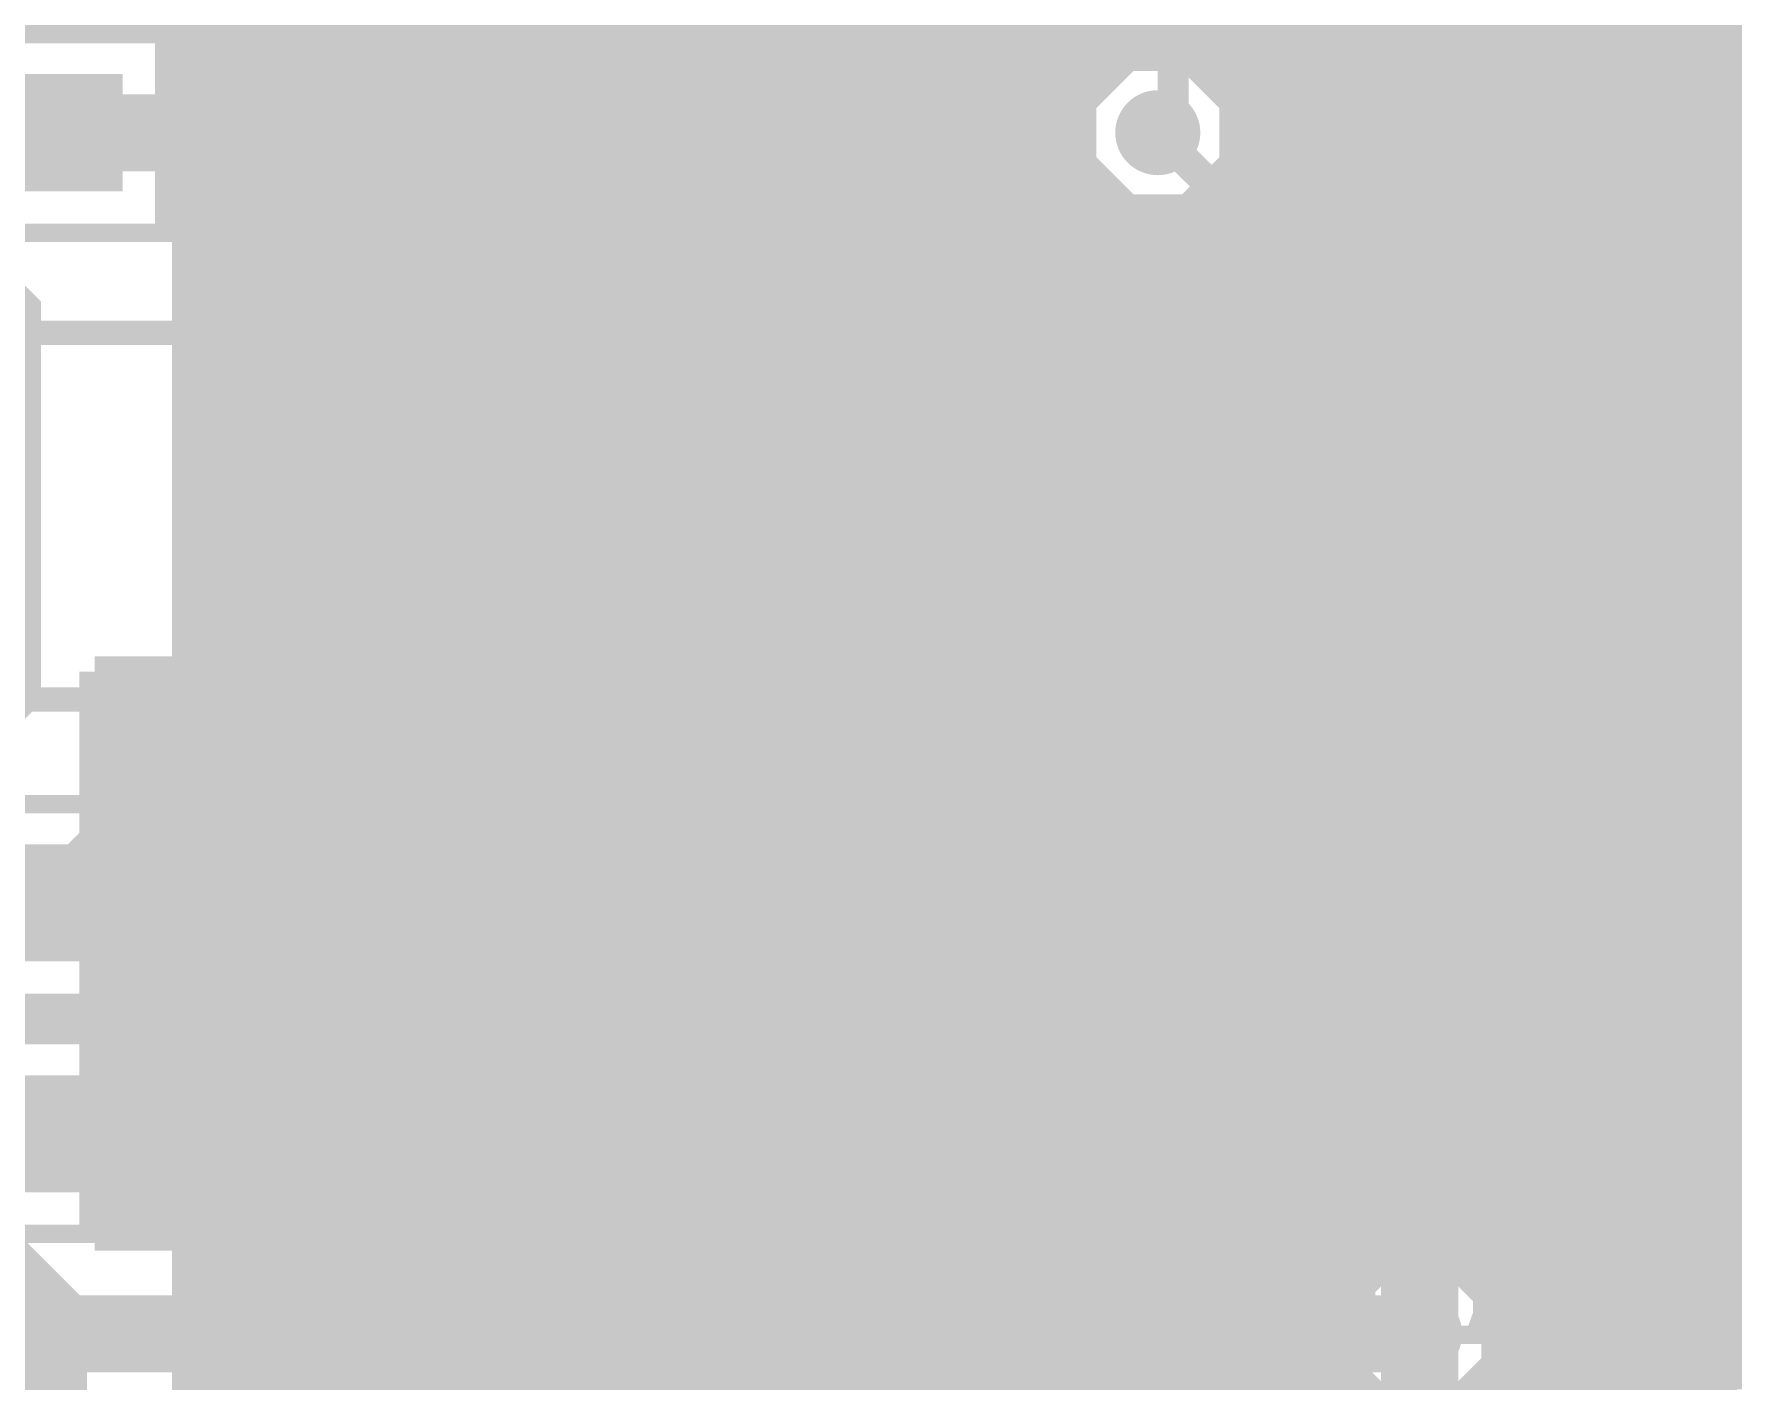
# Model space of a CAD drawing. Extents: x -5 to 208, y -5 to 206.
# Drawn here: x 66.43 to 80.43, y 161.16 to 172.26 of the extents above; entities that cross this region are included whole.
import ezdxf

# ---------------------------------------------------------------- set-up
doc = ezdxf.new("R2010")
doc.units = 0
doc.header["$MEASUREMENT"] = 0
doc.layers.get('0').update_dxf_attribs({"linetype": 'CONTINUOUS'})
for name, color, linetype in [('22-301-0_BOT', 7, 'CONTINUOUS'), ('22-301-0_DRD', 7, 'CONTINUOUS'), ('22-301-0_IN1', 1, 'CONTINUOUS'), ('22-301-0_IN2', 4, 'CONTINUOUS'), ('22-301-0_SMT', 5, 'CONTINUOUS'), ('22-301-0_SPT', 10, 'CONTINUOUS'), ('22-301-0_SST', 14, 'CONTINUOUS'), ('22-301-0_TOP', 9, 'CONTINUOUS'), ('THRUHOLE_TAP', 13, 'CONTINUOUS')]:
    doc.layers.add(name, color=color, linetype=linetype)

# ---------------------------------------------------------------- blocks, each defined once
blk = doc.blocks.new('ROUND_66')
at = {"const_width": 0.35052}
blk.add_lwpolyline([(-0.17526, 0, 1), (0.17526, 0, 1)], format="xyb", close=True, dxfattribs=at)
blk = doc.blocks.new('ROUND_68')
at = {"const_width": 0.35052}
blk.add_lwpolyline([(-0.17526, 0, 1), (0.17526, 0, 1)], format="xyb", close=True, dxfattribs=at)
blk = doc.blocks.new('RECTANGLE_5')
blk.add_solid([(0.4064, 0.4826), (0.4064, -0.4826), (-0.4064, 0.4826), (-0.4064, -0.4826)])
blk = doc.blocks.new('RECTANGLE_21')
blk.add_solid([(0.51308, 0.63627), (0.51308, -0.63627), (-0.51308, 0.63627), (-0.51308, -0.63627)])
blk = doc.blocks.new('RECTANGLE_50')
blk.add_solid([(0.65024, 0.44958), (0.65024, -0.44958), (-0.65024, 0.44958), (-0.65024, -0.44958)])
blk = doc.blocks.new('ROUND_73')
at = {"const_width": 0.10033}
blk.add_lwpolyline([(-0.050164, 0, 1), (0.050164, 0, 1)], format="xyb", close=True, dxfattribs=at)

msp = doc.modelspace()

# ---------------------------------------------------------------- linework, layer by layer
at = {"layer": '22-301-0_BOT'}
for points, const_width in [([(75.44816, 172.085), (67.818, 172.085)], 0.254), ([(67.818, 172.0723), (67.818, 169.418)], 0.254), ([(75.41768, 172.0723), (67.818, 172.0723)], 0.254), ([(68.0466, 172.0723), (68.0466, 166.37)], 0.254), ([(68.2752, 172.0723), (68.2752, 166.37)], 0.254), ([(68.5038, 172.0723), (68.5038, 166.37)], 0.254), ([(68.7324, 172.0723), (68.7324, 166.37)], 0.254), ([(68.961, 172.0723), (68.961, 166.37)], 0.254), ([(69.1896, 172.0723), (69.1896, 166.37)], 0.254), ([(69.4182, 172.0723), (69.4182, 166.37)], 0.254), ([(69.6468, 172.0723), (69.6468, 166.37)], 0.254), ([(69.8754, 172.0723), (69.8754, 166.37)], 0.254), ([(70.104, 172.0723), (70.104, 166.37)], 0.254), ([(70.3326, 172.0723), (70.3326, 166.37)], 0.254), ([(70.5612, 172.0723), (70.5612, 166.37)], 0.254), ([(70.7898, 172.0723), (70.7898, 166.37)], 0.254), ([(71.0184, 172.0723), (71.0184, 166.37)], 0.254), ([(71.247, 172.0723), (71.247, 166.37)], 0.254), ([(71.4756, 172.0723), (71.4756, 166.37)], 0.254), ([(71.7042, 172.0723), (71.7042, 166.37)], 0.254), ([(71.9328, 172.0723), (71.9328, 166.37)], 0.254), ([(72.1614, 172.0723), (72.1614, 166.37)], 0.254), ([(72.39, 172.0723), (72.39, 166.37)], 0.254), ([(72.6186, 172.0723), (72.6186, 166.37)], 0.254), ([(72.8472, 172.0723), (72.8472, 166.37)], 0.254), ([(73.0758, 172.0723), (73.0758, 166.37)], 0.254), ([(73.3044, 172.0723), (73.3044, 166.37)], 0.254), ([(73.533, 172.0723), (73.533, 166.37)], 0.254), ([(73.7616, 172.0723), (73.7616, 166.37)], 0.254), ([(73.9902, 172.0723), (73.9902, 166.37)], 0.254), ([(74.2188, 172.0723), (74.2188, 166.37)], 0.254), ([(74.4474, 172.0723), (74.4474, 166.37)], 0.254), ([(74.676, 172.0723), (74.676, 166.37)], 0.254), ([(74.9046, 172.0723), (74.9046, 166.37)], 0.254), ([(75.1332, 172.0723), (75.1332, 171.83608)], 0.254), ([(75.3618, 172.0723), (75.3618, 172.04436)], 0.254), ([(95.38716, 172.085), (75.9333, 172.085)], 0.254), ([(95.42272, 172.0723), (75.96632, 172.0723)], 0.254), ([(76.0476, 172.0723), (76.0476, 172.02912)], 0.254), ([(76.2762, 172.0723), (76.2762, 171.79798)], 0.254), ([(76.5048, 172.0723), (76.5048, 166.37)], 0.254), ([(76.7334, 172.0723), (76.7334, 166.37)], 0.254), ([(76.962, 172.0723), (76.962, 166.37)], 0.254), ([(77.1906, 172.0723), (77.1906, 166.37)], 0.254), ([(77.4192, 172.0723), (77.4192, 166.37)], 0.254), ([(77.6478, 172.0723), (77.6478, 166.37)], 0.254), ([(77.8764, 172.0723), (77.8764, 166.37)], 0.254), ([(78.105, 172.0723), (78.105, 166.37)], 0.254), ([(78.3336, 172.0723), (78.3336, 166.37)], 0.254), ([(78.5622, 172.0723), (78.5622, 166.37)], 0.254), ([(78.7908, 172.0723), (78.7908, 166.37)], 0.254), ([(79.0194, 172.0723), (79.0194, 166.37)], 0.254), ([(79.248, 172.0723), (79.248, 166.37)], 0.254), ([(79.4766, 172.0723), (79.4766, 166.37)], 0.254), ([(79.7052, 172.0723), (79.7052, 166.37)], 0.254), ([(79.9338, 172.0723), (79.9338, 166.37)], 0.254), ([(80.1624, 172.0723), (80.1624, 166.37)], 0.254), ([(80.391, 172.0723), (80.391, 166.37)], 0.254), ([(75.1459, 171.8564), (67.818, 171.8564)], 0.254), ([(95.64624, 171.8564), (76.23556, 171.8564)], 0.254), ([(75.03414, 171.6278), (67.818, 171.6278)], 0.254), ([(95.58782, 171.6278), (76.34732, 171.6278)], 0.254), ([(75.01382, 171.3992), (67.818, 171.3992)], 0.254), ([(95.60814, 171.3992), (76.37018, 171.3992)], 0.254), ([(75.07224, 171.1706), (67.818, 171.1706)], 0.254), ([(75.1332, 171.06138), (75.1332, 166.37)], 0.254), ([(76.2762, 171.10202), (76.2762, 166.37)], 0.254), ([(91.34094, 171.1706), (76.31176, 171.1706)], 0.254), ([(75.23988, 170.942), (67.818, 170.942)], 0.254), ([(91.19108, 170.942), (76.14412, 170.942)], 0.254), ([(75.3618, 170.85564), (75.3618, 166.37)], 0.254), ([(75.5904, 170.7769), (75.5904, 166.37)], 0.254), ([(75.819, 170.78198), (75.819, 166.37)], 0.254), ([(76.0476, 170.87088), (76.0476, 166.37)], 0.254), ([(91.14028, 170.7134), (67.818, 170.7134)], 0.254), ([(90.97264, 170.4848), (67.818, 170.4848)], 0.254), ([(90.86088, 170.2562), (67.818, 170.2562)], 0.254), ([(90.8558, 170.0276), (67.818, 170.0276)], 0.254), ([(90.8558, 169.799), (67.818, 169.799)], 0.254), ([(90.8558, 169.5704), (67.818, 169.5704)], 0.254), ([(67.818, 169.418), (67.818, 166.37)], 0.254), ([(90.8558, 169.3418), (67.818, 169.3418)], 0.254), ([(90.8558, 169.1132), (67.818, 169.1132)], 0.254), ([(90.8558, 168.8846), (67.818, 168.8846)], 0.254), ([(90.8558, 168.656), (67.818, 168.656)], 0.254), ([(90.8558, 168.4274), (67.818, 168.4274)], 0.254), ([(90.8558, 168.1988), (67.818, 168.1988)], 0.254), ([(90.8558, 167.9702), (67.818, 167.9702)], 0.254), ([(90.8558, 167.7416), (67.818, 167.7416)], 0.254), ([(90.8558, 167.513), (67.818, 167.513)], 0.254), ([(90.8558, 167.2844), (67.818, 167.2844)], 0.254), ([(66.929, 167.005), (66.929, 162.3695)], 0.254), ([(90.678, 167.005), (66.929, 167.005)], 0.254), ([(67.0814, 167.005), (67.0814, 162.3695)], 0.254), ([(67.31, 167.005), (67.31, 162.3695)], 0.254), ([(67.5386, 167.005), (67.5386, 162.3695)], 0.254), ([(67.7672, 167.005), (67.7672, 162.3695)], 0.254), ([(90.8558, 167.0558), (67.818, 167.0558)], 0.254), ([(67.9958, 167.005), (67.9958, 162.3695)], 0.254), ([(68.2244, 167.005), (68.2244, 162.3695)], 0.254), ([(68.453, 167.005), (68.453, 162.3695)], 0.254), ([(68.6816, 167.005), (68.6816, 162.3695)], 0.254), ([(68.9102, 167.005), (68.9102, 162.3695)], 0.254), ([(69.1388, 167.005), (69.1388, 162.3695)], 0.254), ([(69.3674, 167.005), (69.3674, 162.3695)], 0.254), ([(69.596, 167.005), (69.596, 162.3695)], 0.254), ([(69.8246, 167.005), (69.8246, 162.3695)], 0.254), ([(70.0532, 167.005), (70.0532, 162.3695)], 0.254), ([(70.2818, 167.005), (70.2818, 162.3695)], 0.254), ([(70.5104, 167.005), (70.5104, 162.3695)], 0.254), ([(70.739, 167.005), (70.739, 162.3695)], 0.254), ([(70.9676, 167.005), (70.9676, 162.3695)], 0.254), ([(71.1962, 167.005), (71.1962, 162.3695)], 0.254), ([(71.4248, 167.005), (71.4248, 162.3695)], 0.254), ([(71.6534, 167.005), (71.6534, 162.3695)], 0.254), ([(71.882, 167.005), (71.882, 162.3695)], 0.254), ([(72.1106, 167.005), (72.1106, 162.3695)], 0.254), ([(72.3392, 167.005), (72.3392, 162.3695)], 0.254), ([(72.5678, 167.005), (72.5678, 162.3695)], 0.254), ([(72.7964, 167.005), (72.7964, 162.3695)], 0.254), ([(73.025, 167.005), (73.025, 162.3695)], 0.254), ([(73.2536, 167.005), (73.2536, 162.3695)], 0.254), ([(73.4822, 167.005), (73.4822, 162.3695)], 0.254), ([(73.7108, 167.005), (73.7108, 162.3695)], 0.254), ([(73.9394, 167.005), (73.9394, 162.3695)], 0.254), ([(74.168, 167.005), (74.168, 162.3695)], 0.254), ([(74.3966, 167.005), (74.3966, 162.3695)], 0.254), ([(74.6252, 167.005), (74.6252, 162.3695)], 0.254), ([(74.8538, 167.005), (74.8538, 162.3695)], 0.254), ([(75.0824, 167.005), (75.0824, 162.3695)], 0.254), ([(75.311, 167.005), (75.311, 162.3695)], 0.254), ([(75.5396, 167.005), (75.5396, 162.3695)], 0.254), ([(75.7682, 167.005), (75.7682, 162.3695)], 0.254), ([(75.9968, 167.005), (75.9968, 162.3695)], 0.254), ([(76.2254, 167.005), (76.2254, 162.3695)], 0.254), ([(76.454, 167.005), (76.454, 162.3695)], 0.254), ([(76.6826, 167.005), (76.6826, 162.3695)], 0.254), ([(76.9112, 167.005), (76.9112, 162.3695)], 0.254), ([(77.1398, 167.005), (77.1398, 162.3695)], 0.254), ([(77.3684, 167.005), (77.3684, 162.3695)], 0.254), ([(77.597, 167.005), (77.597, 162.3695)], 0.254), ([(77.8256, 167.005), (77.8256, 162.39998)], 0.254), ([(78.0542, 167.005), (78.0542, 162.37712)], 0.254), ([(78.2828, 167.005), (78.2828, 162.28568)], 0.254), ([(78.5114, 167.005), (78.5114, 162.0901)], 0.254), ([(78.74, 167.005), (78.74, 159.3215)], 0.254), ([(78.9686, 167.005), (78.9686, 159.3215)], 0.254), ([(79.1972, 167.005), (79.1972, 159.3215)], 0.254), ([(79.4258, 167.005), (79.4258, 159.3215)], 0.254), ([(79.6544, 167.005), (79.6544, 159.3215)], 0.254), ([(79.883, 167.005), (79.883, 159.3215)], 0.254), ([(80.1116, 167.005), (80.1116, 159.3215)], 0.254), ([(80.3402, 167.005), (80.3402, 159.3215)], 0.254), ([(90.678, 166.9288), (66.929, 166.9288)], 0.254), ([(90.678, 166.7002), (66.929, 166.7002)], 0.254), ([(90.8558, 166.8272), (67.818, 166.8272)], 0.254), ([(90.8558, 166.5986), (67.818, 166.5986)], 0.254), ([(90.678, 166.4716), (66.929, 166.4716)], 0.254), ([(90.8558, 166.37), (67.818, 166.37)], 0.254), ([(90.678, 166.243), (66.929, 166.243)], 0.254), ([(90.678, 166.0144), (66.929, 166.0144)], 0.254), ([(90.678, 165.7858), (66.929, 165.7858)], 0.254), ([(90.678, 165.5572), (66.929, 165.5572)], 0.254), ([(90.678, 165.3286), (66.929, 165.3286)], 0.254), ([(90.678, 165.1), (66.929, 165.1)], 0.254), ([(90.68562, 164.8714), (66.929, 164.8714)], 0.254), ([(90.76944, 164.6428), (66.929, 164.6428)], 0.254), ([(90.97264, 164.4142), (66.929, 164.4142)], 0.254), ([(91.186, 164.1856), (66.929, 164.1856)], 0.254), ([(91.186, 163.957), (66.929, 163.957)], 0.254), ([(91.186, 163.7284), (66.929, 163.7284)], 0.254), ([(77.851, 161.544), (57.15, 161.544), (55.372, 163.322), (35.56, 163.322)], 0.635), ([(91.186, 163.4998), (66.929, 163.4998)], 0.254), ([(91.186, 163.2712), (66.929, 163.2712)], 0.254), ([(91.186, 163.0426), (66.929, 163.0426)], 0.254), ([(91.186, 162.814), (66.929, 162.814)], 0.254), ([(91.186, 162.5854), (66.929, 162.5854)], 0.254), ([(77.61732, 162.3695), (66.929, 162.3695)], 0.254), ([(77.57668, 162.3568), (66.929, 162.3568)], 0.254), ([(91.186, 162.3568), (78.12532, 162.3568)], 0.254), ([(91.186, 162.1282), (78.47838, 162.1282)], 0.254), ([(91.186, 161.8996), (78.63078, 161.8996)], 0.254), ([(91.186, 161.671), (78.69936, 161.671)], 0.254), ([(91.186, 161.4424), (78.7019, 161.4424)], 0.254), ([(91.186, 161.2138), (78.64094, 161.2138)], 0.254)]:
    msp.add_lwpolyline(points, dxfattribs=dict(at, const_width=const_width))
at = {"layer": '22-301-0_BOT', "const_width": 0.254}
for points in [[(75.41768, 172.0723, 0.297217), (75.01128, 171.45)], [(76.37272, 171.45, 0.2972177), (75.96632, 172.0723)], [(75.01128, 171.45, 0.4142136), (75.692, 170.76928)], [(75.692, 170.76928, 0.4142136), (76.37272, 171.45)], [(77.851, 162.40252, 0.0690749), (77.61716, 162.37006)], [(78.70952, 161.544, 0.4142136), (77.851, 162.40252)], [(77.851, 160.68548, 0.4142136), (78.70952, 161.544)]]:
    msp.add_lwpolyline(points, format="xyb", dxfattribs=at)
at = {"layer": '22-301-0_DRD', "const_width": 0.254}
for points in [[(75.438, 172.085), (75.057, 171.704)], [(75.946, 172.085), (75.438, 172.085)], [(76.327, 171.704), (75.946, 172.085)], [(75.057, 171.704), (75.057, 171.196)], [(76.327, 171.196), (76.327, 171.704)], [(75.057, 171.196), (75.438, 170.815)], [(75.946, 170.815), (76.327, 171.196)], [(75.438, 170.815), (75.946, 170.815)], [(77.597, 162.179), (77.216, 161.798)], [(78.105, 162.179), (77.597, 162.179)], [(78.486, 161.798), (78.105, 162.179)], [(77.216, 161.798), (77.216, 161.29)], [(78.486, 161.29), (78.486, 161.798)], [(77.216, 161.29), (77.597, 160.909)], [(78.105, 160.909), (78.486, 161.29)]]:
    msp.add_lwpolyline(points, dxfattribs=at)
at = {"layer": '22-301-0_IN1', "const_width": 0.254}
for points in [[(67.691, 203.327), (67.691, 155.95092)], [(67.8688, 203.327), (67.8688, 155.99664)], [(68.0974, 203.327), (68.0974, 155.98394)], [(68.326, 203.327), (68.326, 155.88488)], [(68.5546, 203.327), (68.5546, 155.62072)], [(70.1548, 203.327), (70.1548, 136.65708)], [(71.755, 203.327), (71.755, 158.52902)], [(71.9836, 203.327), (71.9836, 158.53156)], [(72.2122, 203.327), (72.2122, 158.45536)], [(72.4408, 203.327), (72.4408, 158.24708)], [(72.6694, 203.327), (72.6694, 153.96972)], [(72.898, 203.327), (72.898, 154.23388)], [(73.1266, 203.327), (73.1266, 154.33294)], [(73.3552, 203.327), (73.3552, 154.34564)], [(73.5838, 203.327), (73.5838, 154.27706)], [(73.8124, 203.327), (73.8124, 154.09164)], [(75.6412, 203.327), (75.6412, 172.12818)], [(75.8698, 203.327), (75.8698, 172.10532)], [(76.0984, 203.327), (76.0984, 171.99356)], [(76.327, 203.327), (76.327, 171.6913)], [(76.5556, 203.327), (76.5556, 126.90094)], [(76.7842, 203.327), (76.7842, 126.91364)], [(77.0128, 203.327), (77.0128, 126.84506)], [(77.2414, 203.327), (77.2414, 161.84372)], [(77.47, 203.327), (77.47, 162.10788)], [(77.6986, 203.327), (77.6986, 162.20694)], [(77.9272, 203.327), (77.9272, 162.21964)], [(78.1558, 203.327), (78.1558, 162.15106)], [(78.3844, 203.327), (78.3844, 161.96564)], [(78.613, 203.327), (78.613, 158.02102)], [(78.8416, 203.327), (78.8416, 158.02356)], [(79.0702, 203.327), (79.0702, 157.94736)], [(79.2988, 203.327), (79.2988, 157.73908)], [(71.5264, 196.43344), (71.5264, 158.44012)], [(70.3834, 196.11594), (70.3834, 154.35072)], [(71.2978, 196.07022), (71.2978, 158.20898)], [(70.612, 195.96608), (70.612, 154.61488)], [(70.8406, 195.91528), (70.8406, 154.71394)], [(71.0692, 195.94576), (71.0692, 154.72664)], [(68.7832, 193.92138), (68.7832, 157.35808)], [(69.9262, 193.96202), (69.9262, 157.31998)], [(69.6976, 193.73088), (69.6976, 157.55112)], [(69.0118, 193.71564), (69.0118, 157.56636)], [(69.2404, 193.6369), (69.2404, 157.64256)], [(69.469, 193.64198), (69.469, 157.64002)], [(74.041, 192.07988), (74.041, 153.84272)], [(74.2696, 174.08144), (74.2696, 156.37764)], [(74.4982, 173.71822), (74.4982, 156.56306)], [(75.4126, 173.76394), (75.4126, 172.06976)], [(79.5274, 173.74108), (79.5274, 155.87218)], [(80.4418, 173.74108), (80.4418, 167.259)], [(74.7268, 173.59376), (74.7268, 156.63164)], [(74.9554, 173.56328), (74.9554, 156.61894)], [(75.184, 173.61408), (75.184, 171.90212)], [(79.756, 173.60392), (79.756, 155.82392)], [(79.9846, 173.56328), (79.9846, 167.259)], [(80.2132, 173.60392), (80.2132, 167.259)], [(95.12808, 172.2628), (67.691, 172.2628)], [(75.34402, 172.0342), (67.691, 172.0342)], [(95.76308, 172.0342), (76.03998, 172.0342)], [(75.11288, 171.8056), (67.691, 171.8056)], [(95.62592, 171.8056), (76.27112, 171.8056)], [(75.02398, 171.577), (67.691, 171.577)], [(95.58528, 171.577), (76.36002, 171.577)], [(75.0189, 171.3484), (67.691, 171.3484)], [(91.65844, 171.3484), (76.36256, 171.3484)], [(76.327, 171.20616), (76.327, 157.5943)], [(75.09764, 171.1198), (67.691, 171.1198)], [(91.29522, 171.1198), (76.28636, 171.1198)], [(75.184, 170.99788), (75.184, 157.80512)], [(76.0984, 170.9039), (76.0984, 157.89656)], [(75.30338, 170.8912), (67.691, 170.8912)], [(75.4126, 170.83024), (75.4126, 157.97276)], [(75.6412, 170.77182), (75.6412, 158.03118)], [(75.8698, 170.79214), (75.8698, 158.00832)], [(91.17076, 170.8912), (76.07808, 170.8912)], [(91.14028, 170.6626), (67.691, 170.6626)], [(91.19108, 170.434), (67.691, 170.434)], [(91.34094, 170.2054), (67.691, 170.2054)], [(97.61982, 169.9768), (67.691, 169.9768)], [(97.64014, 169.7482), (67.691, 169.7482)], [(97.7519, 169.5196), (67.691, 169.5196)], [(97.97288, 169.291), (67.691, 169.291)], [(97.80524, 169.0624), (67.691, 169.0624)], [(97.74682, 168.8338), (67.691, 168.8338)], [(97.76714, 168.6052), (67.691, 168.6052)], [(97.8789, 168.3766), (67.691, 168.3766)], [(98.18116, 168.148), (67.691, 168.148)], [(106.2609, 167.9194), (67.691, 167.9194)], [(105.02138, 167.6908), (67.691, 167.6908)], [(104.81564, 167.4622), (67.691, 167.4622)], [(96.19488, 167.259), (79.883, 167.259)], [(79.883, 167.259), (79.883, 155.75788)], [(79.883, 167.2336), (67.691, 167.2336)], [(79.883, 167.005), (67.691, 167.005)], [(79.883, 166.7764), (67.691, 166.7764)], [(79.883, 166.5478), (67.691, 166.5478)], [(79.883, 166.3192), (67.691, 166.3192)], [(79.883, 166.0906), (67.691, 166.0906)], [(79.883, 165.862), (67.691, 165.862)], [(79.883, 165.6334), (67.691, 165.6334)], [(79.883, 165.4048), (67.691, 165.4048)], [(79.883, 165.1762), (67.691, 165.1762)], [(79.883, 164.9476), (67.691, 164.9476)], [(79.883, 164.719), (67.691, 164.719)], [(79.883, 164.4904), (67.691, 164.4904)], [(79.883, 164.2618), (67.691, 164.2618)], [(79.883, 164.0332), (67.691, 164.0332)], [(79.883, 163.8046), (67.691, 163.8046)], [(79.883, 163.576), (67.691, 163.576)], [(79.883, 163.3474), (67.691, 163.3474)], [(79.883, 163.1188), (67.691, 163.1188)], [(79.883, 162.8902), (67.691, 162.8902)], [(79.883, 162.6616), (67.691, 162.6616)], [(79.883, 162.433), (67.691, 162.433)], [(77.68844, 162.2044), (67.691, 162.2044)], [(79.883, 162.2044), (78.01102, 162.2044)], [(77.32522, 161.9758), (67.691, 161.9758)], [(79.883, 161.9758), (78.37678, 161.9758)], [(77.20076, 161.7472), (67.691, 161.7472)], [(79.883, 161.7472), (78.4987, 161.7472)], [(77.17028, 161.5186), (67.691, 161.5186)], [(79.883, 161.5186), (78.52918, 161.5186)], [(77.22108, 161.29), (67.691, 161.29)], [(77.2414, 161.24174), (77.2414, 126.65964)], [(79.883, 161.29), (78.48092, 161.29)], [(78.3844, 161.12236), (78.3844, 157.93212)], [(77.37094, 161.0614), (67.691, 161.0614)], [(79.883, 161.0614), (78.32852, 161.0614)]]:
    msp.add_lwpolyline(points, dxfattribs=at)
for points in [[(75.692, 172.13072, 0.4142136), (75.01128, 171.45)], [(76.37272, 171.45, 0.4142136), (75.692, 172.13072)], [(75.01128, 171.45, 0.4142136), (75.692, 170.76928)], [(75.692, 170.76928, 0.4142136), (76.37272, 171.45)], [(77.851, 162.22472, 0.4142136), (77.17028, 161.544)], [(78.53172, 161.544, 0.4142136), (77.851, 162.22472)], [(77.17028, 161.544, 0.4142136), (77.851, 160.86328)], [(77.851, 160.86328, 0.4142136), (78.53172, 161.544)]]:
    msp.add_lwpolyline(points, format="xyb", dxfattribs=at)
at = {"layer": '22-301-0_IN2', "const_width": 0.254}
for points in [[(67.691, 178.8668), (67.691, 157.49016)], [(67.8688, 178.8668), (67.8688, 157.66796)], [(68.0974, 178.8668), (68.0974, 157.89656)], [(68.326, 178.8668), (68.326, 158.12516)], [(68.5546, 178.8668), (68.5546, 158.35376)], [(68.7832, 178.8668), (68.7832, 158.58236)], [(69.0118, 178.8668), (69.0118, 158.81096)], [(69.2404, 178.8668), (69.2404, 159.03956)], [(69.469, 178.8668), (69.469, 159.26816)], [(69.6976, 178.8668), (69.6976, 159.49676)], [(69.9262, 178.8668), (69.9262, 159.72536)], [(70.1548, 178.8668), (70.1548, 159.95396)], [(70.3834, 178.8668), (70.3834, 160.18256)], [(70.612, 178.8668), (70.612, 160.41116)], [(70.8406, 178.8668), (70.8406, 160.63976)], [(71.0692, 178.8668), (71.0692, 160.86836)], [(71.2978, 178.8668), (71.2978, 161.09696)], [(71.5264, 178.8668), (71.5264, 161.32556)], [(71.755, 178.8668), (71.755, 161.55416)], [(71.9836, 178.8668), (71.9836, 161.78276)], [(72.2122, 178.8668), (72.2122, 162.01136)], [(72.4408, 178.8668), (72.4408, 162.23996)], [(72.6694, 178.8668), (72.6694, 162.46856)], [(72.898, 178.8668), (72.898, 162.68446)], [(73.1266, 178.8668), (73.1266, 162.7632)], [(73.3552, 178.8668), (73.3552, 162.7632)], [(73.5838, 178.8668), (73.5838, 162.7632)], [(73.8124, 178.8668), (73.8124, 162.7632)], [(74.041, 178.8668), (74.041, 162.7632)], [(75.6412, 178.8668), (75.6412, 172.12818)], [(75.8698, 178.8668), (75.8698, 172.10532)], [(76.0984, 178.8668), (76.0984, 171.99356)], [(76.327, 178.8668), (76.327, 171.6913)], [(76.5556, 178.8668), (76.5556, 171.23156)], [(76.7842, 178.8668), (76.7842, 171.00296)], [(77.0128, 178.8668), (77.0128, 170.77436)], [(77.2414, 178.8668), (77.2414, 170.54576)], [(77.47, 178.8668), (77.47, 170.31716)], [(77.6986, 178.8668), (77.6986, 170.08856)], [(77.9272, 178.8668), (77.9272, 169.85996)], [(78.1558, 178.8668), (78.1558, 169.63136)], [(78.3844, 178.8668), (78.3844, 169.40276)], [(78.613, 178.8668), (78.613, 169.17416)], [(78.8416, 178.8668), (78.8416, 168.94556)], [(79.0702, 178.8668), (79.0702, 168.71696)], [(79.2988, 178.8668), (79.2988, 168.48836)], [(74.2696, 174.08144), (74.2696, 162.7632)], [(74.4982, 173.71822), (74.4982, 162.7632)], [(75.4126, 173.76394), (75.4126, 172.06976)], [(79.5274, 173.74108), (79.5274, 168.4782)], [(80.4418, 173.74108), (80.4418, 168.4782)], [(74.7268, 173.59376), (74.7268, 162.7632)], [(74.9554, 173.56328), (74.9554, 162.7632)], [(75.184, 173.61408), (75.184, 171.90212)], [(79.756, 173.60392), (79.756, 168.4782)], [(79.9846, 173.56328), (79.9846, 168.4782)], [(80.2132, 173.60392), (80.2132, 168.4782)], [(95.20936, 172.1866), (67.691, 172.1866)], [(75.23988, 171.958), (67.691, 171.958)], [(95.70212, 171.958), (76.14412, 171.958)], [(75.07224, 171.7294), (67.691, 171.7294)], [(95.60306, 171.7294), (76.31176, 171.7294)], [(75.01382, 171.5008), (67.691, 171.5008)], [(95.59036, 171.5008), (76.37018, 171.5008)], [(107.569, 169.799), (100.457, 169.799), (98.679, 168.021), (79.121, 168.021), (75.692, 171.45)], [(76.37018, 171.41698), (76.36779, 171.44977)], [(76.37018, 171.41698), (79.30896, 168.4782)], [(75.03414, 171.2722), (67.691, 171.2722)], [(91.47302, 171.2722), (76.51496, 171.2722)], [(75.1459, 171.0436), (67.691, 171.0436)], [(91.24188, 171.0436), (76.74356, 171.0436)], [(75.184, 170.99788), (75.184, 162.7632)], [(75.44816, 170.815), (67.691, 170.815)], [(75.4126, 170.83024), (75.4126, 162.7632)], [(75.6412, 170.77182), (75.6412, 162.7632)], [(75.692, 170.76928), (75.72498, 170.77008)], [(75.72502, 170.76928), (78.79842, 167.69842)], [(91.15298, 170.815), (76.97216, 170.815)], [(75.8698, 170.6245), (75.8698, 162.7632)], [(75.9079, 170.5864), (67.691, 170.5864)], [(91.1479, 170.5864), (77.20076, 170.5864)], [(76.1365, 170.3578), (67.691, 170.3578)], [(76.0984, 170.3959), (76.0984, 162.7632)], [(91.22664, 170.3578), (77.42936, 170.3578)], [(76.3651, 170.1292), (67.691, 170.1292)], [(76.327, 170.1673), (76.327, 162.7632)], [(91.43238, 170.1292), (77.65796, 170.1292)], [(76.5556, 169.9387), (76.5556, 162.7632)], [(76.5937, 169.9006), (67.691, 169.9006)], [(97.61728, 169.9006), (77.88656, 169.9006)], [(76.8223, 169.672), (67.691, 169.672)], [(76.7842, 169.7101), (76.7842, 162.7632)], [(97.66808, 169.672), (78.11516, 169.672)], [(77.0509, 169.4434), (67.691, 169.4434)], [(77.0128, 169.4815), (77.0128, 162.7632)], [(97.81794, 169.4434), (78.34376, 169.4434)], [(77.2414, 169.2529), (77.2414, 162.7632)], [(77.2795, 169.2148), (67.691, 169.2148)], [(97.89922, 169.2148), (78.57236, 169.2148)], [(77.5081, 168.9862), (67.691, 168.9862)], [(77.47, 169.0243), (77.47, 162.7632)], [(97.77476, 168.9862), (78.80096, 168.9862)], [(77.6986, 168.7957), (77.6986, 162.7632)], [(77.7367, 168.7576), (67.691, 168.7576)], [(97.74428, 168.7576), (79.02956, 168.7576)], [(77.9653, 168.529), (67.691, 168.529)], [(77.9272, 168.5671), (77.9272, 162.7632)], [(97.79508, 168.529), (79.25816, 168.529)], [(97.81794, 168.4782), (79.30896, 168.4782)], [(78.1939, 168.3004), (67.691, 168.3004)], [(78.1558, 168.3385), (78.1558, 162.7632)], [(78.3844, 168.1099), (78.3844, 162.7632)], [(78.4225, 168.0718), (67.691, 168.0718)], [(78.6511, 167.8432), (67.691, 167.8432)], [(78.613, 167.8813), (78.613, 162.7632)], [(78.91018, 167.6146), (67.691, 167.6146)], [(78.8416, 167.65778), (78.8416, 162.7632)], [(79.0702, 167.56634), (79.0702, 162.7632)], [(95.6691, 167.5638), (79.121, 167.5638)], [(79.2988, 167.5638), (79.2988, 162.7632)], [(79.5274, 167.5638), (79.5274, 162.7632)], [(79.756, 167.5638), (79.756, 162.7632)], [(79.9846, 167.5638), (79.9846, 162.7632)], [(80.2132, 167.5638), (80.2132, 162.7632)], [(80.4418, 167.5638), (80.4418, 162.7632)], [(67.945, 155.321), (67.945, 157.099), (73.152, 162.306), (87.757, 162.306), (92.075, 166.624), (95.377, 166.624), (96.266, 167.513), (96.901, 167.513), (97.917, 166.497), (104.775, 166.497), (105.41, 167.132)], [(95.4913, 167.386), (67.691, 167.386)], [(90.551, 167.1574), (67.691, 167.1574)], [(90.551, 166.9288), (67.691, 166.9288)], [(90.551, 166.7002), (67.691, 166.7002)], [(90.551, 166.4716), (67.691, 166.4716)], [(90.551, 166.243), (67.691, 166.243)], [(90.551, 166.0144), (67.691, 166.0144)], [(90.551, 165.7858), (67.691, 165.7858)], [(90.3605, 165.5572), (67.691, 165.5572)], [(90.1319, 165.3286), (67.691, 165.3286)], [(89.9033, 165.1), (67.691, 165.1)], [(89.6747, 164.8714), (67.691, 164.8714)], [(89.4461, 164.6428), (67.691, 164.6428)], [(89.2175, 164.4142), (67.691, 164.4142)], [(88.9889, 164.1856), (67.691, 164.1856)], [(88.7603, 163.957), (67.691, 163.957)], [(88.5317, 163.7284), (67.691, 163.7284)], [(88.3031, 163.4998), (67.691, 163.4998)], [(88.0745, 163.2712), (67.691, 163.2712)], [(87.8459, 163.0426), (67.691, 163.0426)], [(87.6173, 162.814), (67.691, 162.814)], [(87.5665, 162.7632), (73.152, 162.7632)], [(72.82942, 162.62858), (67.691, 157.49016)], [(72.7837, 162.5854), (67.691, 162.5854)], [(72.5551, 162.3568), (67.691, 162.3568)], [(72.3265, 162.1282), (67.691, 162.1282)], [(72.0979, 161.8996), (67.691, 161.8996)], [(71.8693, 161.671), (67.691, 161.671)], [(71.6407, 161.4424), (67.691, 161.4424)], [(71.4121, 161.2138), (67.691, 161.2138)]]:
    msp.add_lwpolyline(points, dxfattribs=at)
for points in [[(75.692, 172.13072, 0.4142136), (75.01128, 171.45)], [(76.37272, 171.45, 0.4142136), (75.692, 172.13072)], [(75.01128, 171.45, 0.4142136), (75.692, 170.76928)], [(78.79842, 167.69842, 0.1989124), (79.121, 167.5648)], [(73.152, 162.7632, 0.1989132), (72.82871, 162.62929)], [(73.152, 162.7632, 0.1989132), (72.82871, 162.62929)]]:
    msp.add_lwpolyline(points, format="xyb", dxfattribs=at)
at = {"layer": '22-301-0_SST'}
for points, const_width in [([(78.486, 170.5864), (74.676, 170.5864), (74.676, 173.609), (79.0194, 173.609), (79.0194, 171.1198), (78.486, 170.5864)], 0.20066), ([(64.5795, 170.6245), (67.5005, 170.6245), (67.5005, 172.2628), (64.5795, 172.2628), (64.5795, 170.6245)], 0.1524), ([(71.628, 172.085), (71.628, 170.815), (71.374, 170.561), (68.072, 170.561), (68.072, 172.339), (71.374, 172.339), (71.628, 172.085)], 0.1524), ([(70.104, 172.339), (70.104, 170.561)], 0.1524), ([(80.09636, 170.74642), (80.09636, 170.4213)], 0.1524), ([(80.23352, 170.75404), (80.23352, 170.41368)], 0.1524), ([(71.87438, 169.60596), (72.22998, 169.60596), (72.34682, 169.94378), (72.34682, 170.28414), (72.22998, 170.62196), (71.87438, 170.62196)], 0.1524), ([(71.9328, 169.60596), (71.9328, 170.62196)], 0.1524), ([(73.1266, 169.60596), (72.71258, 169.60596), (72.71258, 170.62196)], 0.1524), ([(73.48982, 169.77614), (73.6092, 169.60596), (73.84542, 169.60596), (73.9648, 169.77614), (73.9648, 169.94378), (73.72858, 170.28414), (73.9648, 170.62196), (73.48982, 170.62196)], 0.1524), ([(80.34528, 170.64228), (80.00492, 170.64228)], 0.1524), ([(80.33766, 170.50512), (80.01254, 170.50512)], 0.1524), ([(77.46238, 169.12844), (77.46238, 170.14444), (77.34554, 169.97426)], 0.1524), ([(76.02474, 170.14444), (76.02474, 169.29862), (75.96378, 169.12844), (75.60818, 169.12844), (75.54976, 169.29862), (75.54976, 170.14444)], 0.1524), ([(76.86294, 169.12844), (76.38796, 169.12844), (76.86294, 169.80662), (76.86294, 169.97426), (76.80198, 170.14444), (76.44638, 170.14444), (76.38796, 169.97426)], 0.1524), ([(69.596, 166.7764), (65.786, 166.7764), (65.786, 169.799), (70.1294, 169.799), (70.1294, 167.3098), (69.596, 166.7764)], 0.20066), ([(77.58176, 169.12844), (77.34554, 169.12844)], 0.1524), ([(72.84974, 168.87444), (72.84974, 168.02862), (72.78878, 167.85844), (72.43318, 167.85844), (72.37476, 168.02862), (72.37476, 168.87444)], 0.1524), ([(73.68794, 167.85844), (73.21296, 167.85844), (73.68794, 168.53662), (73.68794, 168.70426), (73.62698, 168.87444), (73.27138, 168.87444), (73.21296, 168.70426)], 0.1524), ([(74.05116, 168.02862), (74.10958, 167.85844), (74.46518, 167.85844), (74.52614, 168.02862), (74.52614, 168.36644), (74.40676, 168.53662), (74.05116, 168.53662), (74.05116, 168.87444), (74.52614, 168.87444)], 0.1524), ([(71.20636, 166.93642), (71.20636, 166.6113)], 0.1524), ([(71.34352, 166.94404), (71.34352, 166.60368)], 0.1524), ([(71.45528, 166.83228), (71.11492, 166.83228)], 0.1524), ([(71.44766, 166.69512), (71.12254, 166.69512)], 0.1524), ([(72.16394, 166.45382), (72.16394, 166.09822), (72.33412, 165.97884), (72.50176, 165.97884), (72.67194, 166.09822), (72.67194, 166.45382), (71.65594, 166.45382)], 0.1524), ([(72.16394, 166.15664), (71.65594, 165.97884)], 0.1524), ([(73.41616, 166.12616), (73.41616, 165.80358)], 0.1524), ([(73.55332, 166.13378), (73.55332, 165.79596)], 0.1524), ([(64.5795, 164.2745), (67.5005, 164.2745), (67.5005, 165.9128), (64.5795, 165.9128), (64.5795, 164.2745)], 0.1524), ([(71.3105, 165.9255), (68.3895, 165.9255), (68.3895, 164.2872), (71.3105, 164.2872), (71.3105, 165.9255)], 0.1524), ([(73.66254, 166.02456), (73.32472, 166.02456)], 0.1524), ([(75.184, 165.9636), (78.994, 165.9636), (78.994, 162.941), (74.6506, 162.941), (74.6506, 165.4302), (75.184, 165.9636)], 0.20066), ([(73.65492, 165.8874), (73.33234, 165.8874)], 0.1524), ([(71.99376, 165.14064), (71.99376, 165.61562), (72.67194, 165.37686), (72.67194, 165.26002), (71.65594, 165.26002)], 0.1524), ([(71.65594, 164.59962), (71.82612, 164.71646), (71.99376, 164.77742), (72.33412, 164.77742), (72.50176, 164.71646), (72.67194, 164.59962), (72.67194, 164.48024), (72.50176, 164.36086), (72.33412, 164.30244), (71.99376, 164.30244), (71.82612, 164.36086), (71.65594, 164.48024), (71.65594, 164.59962)], 0.1524), ([(71.628, 163.83), (71.628, 162.56), (71.374, 162.306), (68.072, 162.306), (68.072, 164.084), (71.374, 164.084), (71.628, 163.83)], 0.1524), ([(70.104, 164.084), (70.104, 162.306)], 0.1524), ([(64.5795, 162.3695), (67.5005, 162.3695), (67.5005, 164.0078), (64.5795, 164.0078), (64.5795, 162.3695)], 0.1524), ([(72.00138, 161.73196), (72.35698, 161.73196), (72.47382, 162.06978), (72.47382, 162.41014), (72.35698, 162.74796), (72.00138, 162.74796)], 0.1524), ([(72.0598, 161.73196), (72.0598, 162.74796)], 0.1524), ([(73.2536, 161.73196), (72.83958, 161.73196), (72.83958, 162.74796)], 0.1524), ([(74.0918, 162.06978), (73.61682, 162.06978), (73.85558, 162.74796), (73.97242, 162.74796), (73.97242, 161.73196)], 0.1524), ([(77.40904, 161.53638), (77.40904, 162.55238), (77.28966, 162.3822)], 0.1524), ([(76.80706, 162.55238), (76.80706, 161.70656), (76.74864, 161.53638), (76.39304, 161.53638), (76.33462, 161.70656), (76.33462, 162.55238)], 0.1524), ([(77.95006, 162.04438), (78.30566, 162.04438), (78.36662, 161.8742), (78.36662, 161.70656), (78.30566, 161.53638), (77.95006, 161.53638), (77.89164, 161.70656), (77.89164, 161.8742), (78.12786, 162.55238)], 0.1524), ([(66.294, 161.5186), (70.104, 161.5186), (70.104, 158.496), (65.7606, 158.496), (65.7606, 160.9852), (66.294, 161.5186)], 0.20066), ([(77.52842, 161.53638), (77.28966, 161.53638)], 0.1524)]:
    msp.add_lwpolyline(points, dxfattribs=dict(at, const_width=const_width))
at = {"layer": '22-301-0_SST', "const_width": 0.1524}
for points in [[(80.1751, 170.7642, 0.4142136), (79.99476, 170.58386)], [(80.35544, 170.58386, 0.4142136), (80.1751, 170.7642)], [(79.99476, 170.58386, 0.4142136), (80.1751, 170.40352)], [(80.1751, 170.40352, 0.4142136), (80.35544, 170.58386)], [(71.2851, 166.9542, 0.4142136), (71.10476, 166.77386)], [(71.46544, 166.77386, 0.4142136), (71.2851, 166.9542)], [(71.10476, 166.77386, 0.4142136), (71.2851, 166.59352)], [(71.2851, 166.59352, 0.4142136), (71.46544, 166.77386)], [(73.4949, 166.14394, 0.4142136), (73.31456, 165.9636)], [(73.6727, 165.9636, 0.4142136), (73.4949, 166.1414)], [(73.31456, 165.9636, 0.4142136), (73.4949, 165.78326)], [(73.4949, 165.7858, 0.4142136), (73.6727, 165.9636)]]:
    msp.add_lwpolyline(points, format="xyb", dxfattribs=at)
at = {"layer": '22-301-0_TOP'}
for points, const_width in [([(75.692, 171.45), (75.819, 171.45), (75.819, 179.959), (75.057, 180.721), (75.057, 191.008), (73.66, 192.405), (73.66, 192.786), (73.66, 194.183), (73.787, 194.31), (73.6854, 194.31)], 0.254), ([(75.692, 157.353), (75.692, 170.434), (76.454, 171.196), (76.454, 172.847), (76.327, 172.974), (76.327, 180.213), (75.565, 180.975), (75.565, 191.516), (74.549, 192.532)], 0.254), ([(76.835, 137.795), (77.851, 138.811), (77.851, 161.544), (77.851, 164.846), (78.74, 165.735), (78.74, 180.34), (79.9846, 180.34)], 0.635), ([(79.9846, 180.34), (78.74, 180.34), (78.74, 165.735), (77.851, 164.846), (77.851, 161.544)], 0.635), ([(75.0062, 175.895), (75.0062, 175.7172), (74.93, 175.641), (74.93, 174.244), (74.93, 162.814), (72.644, 160.528), (72.644, 154.686), (72.517, 154.559), (72.517, 142.113), (70.993, 140.589), (70.993, 138.684), (71.374, 138.303), (71.374, 133.35), (69.723, 131.699), (69.723, 129.413), (68.072, 127.762), (68.072, 124.079), (68.73494, 123.41606), (68.73494, 121.92)], 0.254), ([(65.3288, 171.45), (65.3288, 170.7642), (66.167, 169.926), (66.167, 166.878), (65.3288, 166.0398), (65.3288, 165.1)], 0.635), ([(68.834, 171.45), (66.7512, 171.45)], 0.635), ([(70.866, 171.45), (71.0946, 171.2214), (71.0946, 168.91)], 0.635), ([(73.6854, 171.45), (70.866, 171.45)], 0.635), ([(79.9846, 171.45), (81.8388, 171.45), (81.915, 171.3738)], 0.635), ([(66.7512, 165.1), (66.7512, 165.1762), (69.215, 167.64), (71.0946, 167.64)], 0.635), ([(73.6854, 165.1), (70.5612, 165.1)], 0.635), ([(79.9846, 165.1), (79.375, 165.1), (78.74, 164.465), (78.74, 162.306), (80.391, 160.655), (83.7438, 160.655)], 0.635), ([(65.3288, 164.211), (67.945, 164.211), (68.834, 165.1), (69.1388, 165.1)], 0.254), ([(73.6854, 163.83), (73.0504, 163.195), (70.866, 163.195)], 0.635), ([(84.7852, 163.83), (79.9846, 163.83)], 0.635), ([(65.3288, 163.195), (65.3288, 162.179), (66.04, 162.179), (66.548, 161.671), (66.548, 153.035)], 0.635), ([(68.834, 163.195), (66.7512, 163.195)], 0.635), ([(70.866, 163.195), (71.0946, 162.9664), (71.0946, 160.655)], 0.635)]:
    msp.add_lwpolyline(points, dxfattribs=dict(at, const_width=const_width))

# ---------------------------------------------------------------- block references
at = {"layer": '22-301-0_BOT'}
for p in [(75.692, 171.45), (77.851, 161.544)]:
    msp.add_blockref('ROUND_66', p, dxfattribs=at)
at = {"layer": '22-301-0_IN1'}
for name, p in [('ROUND_68', (75.692, 171.45)), ('ROUND_66', (77.851, 161.544))]:
    msp.add_blockref(name, p, dxfattribs=at)
at = {"layer": '22-301-0_IN2'}
for name, p in [('ROUND_66', (75.692, 171.45)), ('ROUND_68', (77.851, 161.544))]:
    msp.add_blockref(name, p, dxfattribs=at)
at = {"layer": '22-301-0_SMT'}
for name, p in [('RECTANGLE_21', (68.834, 171.45)), ('RECTANGLE_21', (70.866, 171.45)), ('RECTANGLE_5', (66.7512, 171.45)), ('RECTANGLE_50', (73.6854, 171.45)), ('RECTANGLE_50', (79.9846, 171.45)), ('RECTANGLE_50', (71.0946, 168.91)), ('RECTANGLE_50', (71.0946, 167.64)), ('RECTANGLE_5', (66.7512, 165.1)), ('RECTANGLE_5', (69.1388, 165.1)), ('RECTANGLE_5', (70.5612, 165.1)), ('RECTANGLE_50', (73.6854, 165.1)), ('RECTANGLE_50', (79.9846, 165.1)), ('RECTANGLE_50', (73.6854, 163.83)), ('RECTANGLE_50', (79.9846, 163.83)), ('RECTANGLE_21', (68.834, 163.195)), ('RECTANGLE_21', (70.866, 163.195)), ('RECTANGLE_5', (66.7512, 163.195))]:
    msp.add_blockref(name, p, dxfattribs=at)
at = {"layer": '22-301-0_SPT'}
for name, p in [('RECTANGLE_21', (68.834, 171.45)), ('RECTANGLE_21', (70.866, 171.45)), ('RECTANGLE_5', (66.7512, 171.45)), ('RECTANGLE_50', (73.6854, 171.45)), ('RECTANGLE_50', (79.9846, 171.45)), ('RECTANGLE_50', (71.0946, 168.91)), ('RECTANGLE_50', (71.0946, 167.64)), ('RECTANGLE_5', (66.7512, 165.1)), ('RECTANGLE_5', (69.1388, 165.1)), ('RECTANGLE_5', (70.5612, 165.1)), ('RECTANGLE_50', (73.6854, 165.1)), ('RECTANGLE_50', (79.9846, 165.1)), ('RECTANGLE_50', (73.6854, 163.83)), ('RECTANGLE_50', (79.9846, 163.83)), ('RECTANGLE_21', (68.834, 163.195)), ('RECTANGLE_21', (70.866, 163.195)), ('RECTANGLE_5', (66.7512, 163.195))]:
    msp.add_blockref(name, p, dxfattribs=at)
at = {"layer": '22-301-0_TOP'}
for name, p in [('RECTANGLE_21', (68.834, 171.45)), ('RECTANGLE_21', (70.866, 171.45)), ('RECTANGLE_5', (66.7512, 171.45)), ('RECTANGLE_50', (73.6854, 171.45)), ('RECTANGLE_50', (79.9846, 171.45)), ('ROUND_66', (75.692, 171.45)), ('RECTANGLE_50', (71.0946, 168.91)), ('RECTANGLE_50', (71.0946, 167.64)), ('RECTANGLE_5', (66.7512, 165.1)), ('RECTANGLE_5', (69.1388, 165.1)), ('RECTANGLE_5', (70.5612, 165.1)), ('RECTANGLE_50', (73.6854, 165.1)), ('RECTANGLE_50', (79.9846, 165.1)), ('RECTANGLE_50', (73.6854, 163.83)), ('RECTANGLE_50', (79.9846, 163.83)), ('RECTANGLE_21', (68.834, 163.195)), ('RECTANGLE_21', (70.866, 163.195)), ('RECTANGLE_5', (66.7512, 163.195)), ('ROUND_66', (77.851, 161.544))]:
    msp.add_blockref(name, p, dxfattribs=at)
at = {"layer": 'THRUHOLE_TAP'}
for p in [(75.692, 171.45), (77.851, 161.544)]:
    msp.add_blockref('ROUND_73', p, dxfattribs=at)

doc.saveas('drawing.dxf')
